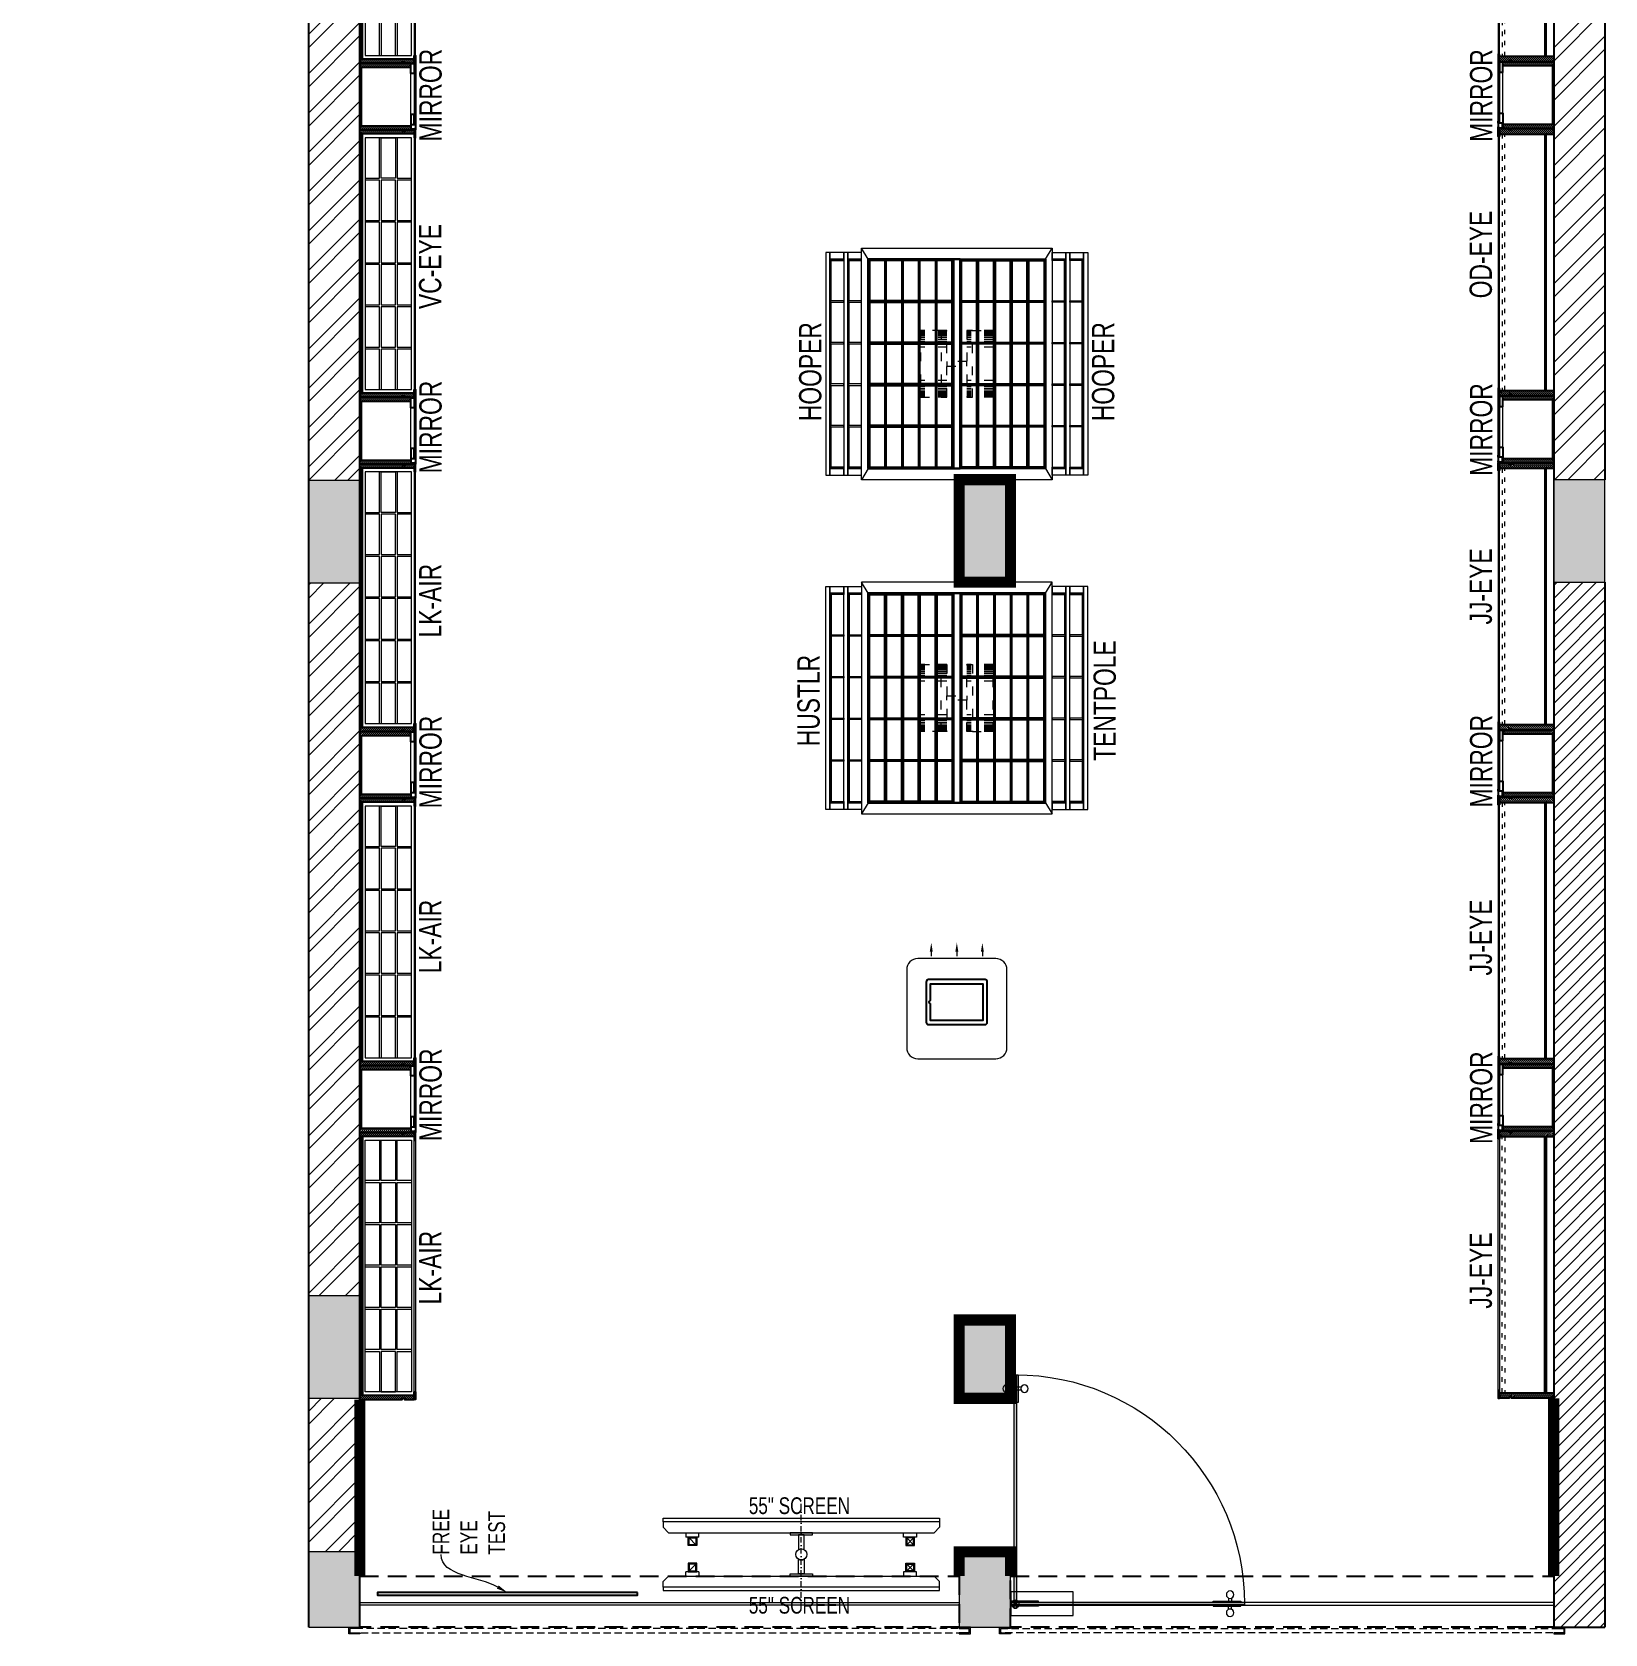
# Model space of a CAD drawing. Header units: feet. Extents: x 3247781 to 3254843, y -5730198 to -5713034.
# Drawn here: x 3247781 to 3254843, y -5730198 to -5723007 of the extents above; entities that cross this region are included whole.
import ezdxf
from ezdxf import colors
from ezdxf.entities.mleader import LeaderData, LeaderLine
from ezdxf.math import Vec2, Vec3

# ---------------------------------------------------------------- set-up
doc = ezdxf.new("R2010")
doc.units = ezdxf.units.FT
doc.header["$LTSCALE"] = 33
doc.header["$MEASUREMENT"] = 0
for name, pattern in [('ACAD_ISO03W100', [30, 12, -18]), ('DASHDOT2', [0.5, 0.25, -0.125, 0, -0.125]), ('HIDDEN', [9.525, 6.35, -3.175]), ('HIDDENX2', [0.75, 0.5, -0.25])]:
    doc.linetypes.add(name, pattern=pattern)
for name, color, linetype, lineweight in [('A-COL', 243, 'Continuous', 9), ('A-Glazing', 4, 'Continuous', 20), ('A-shutter', 8, 'Continuous', 18), ('column hatch', 5, 'Continuous', 0), ('Glazing', 141, 'Continuous', 15), ('LENS-DIM', 252, 'Continuous', 5), ('LENS-TEXT', 31, 'Continuous', 5), ('LENS_TEXT', 31, 'Continuous', 5), ('LK-EQPMT', 3, 'Continuous', 18), ('LK-FF&E FLOOR', 1, 'Continuous', 9), ('LK-FF&E WALL', 1, 'Continuous', 9), ('LK-IT', 3, 'Continuous', 18), ('LK-MIRROR', 133, 'Continuous', 13), ('LN-ELEVATION-1', 81, 'Continuous', 25), ('LN-ELEVATION-2', 103, 'Continuous', 20), ('LN-ELEVATION-3', 125, 'Continuous', 18), ('LN-ELEVATION-4', 145, 'Continuous', 13), ('LN-ELEVATION-5', 167, 'Continuous', 5), ('LN-HATCH', 251, 'Continuous', 0), ('PLANO-TXT', 252, 'Continuous', 5), ('rolling shutter', 1, 'Continuous', 5)]:
    doc.layers.add(name, color=color, linetype=linetype, lineweight=lineweight)
doc.layers.add('A-WALL', color=1, linetype='Continuous')
doc.layers.add('beam', color=5, linetype='Continuous')
doc.styles.add('LK TXT', font='GILC____.TTF', dxfattribs={"height": 100})
doc.styles.get("Standard").update_dxf_attribs({"font": 'GILC____.TTF'})
pattern_1 = [(45, (7858054.0837, 3504049.203), (-4.4901280605, 4.4901280605), [])]

# ---------------------------------------------------------------- blocks, each defined once
blk = doc.blocks.new('MIRROR')
at = {"layer": 'LN-HATCH', "ltscale": 0.5}
h = blk.add_hatch(dxfattribs=at)
h.set_pattern_fill('ANSI31', color=256, scale=2)
h.set_pattern_definition([(45, (4060433.7416, 1708720.787), (-4.4901280605, 4.4901280605), [])])
h.paths.add_polyline_path([(212.9, 101.3), (230.9, 101.3), (230.9, -127.7), (212.9, -127.7)])
h.paths.add_polyline_path([(230.9, 95.3), (494.9, 95.3), (494.9, 101.3), (230.9, 101.3)])
h.paths.add_polyline_path([(512.9, 101.3), (494.9, 101.3), (494.9, -127.7), (512.9, -127.7)])
at = {"layer": 'Defpoints'}
blk.add_lwpolyline([(512.9, 101.3), (212.9, 101.3), (212.9, -148.7), (512.9, -148.7)], close=True, dxfattribs=at)
at = {"layer": 'LN-ELEVATION-1'}
for points in [[(212.9, 101.3), (230.9, 101.3), (230.9, -127.7), (212.9, -127.7)], [(230.9, 95.3), (494.9, 95.3), (494.9, 101.3), (230.9, 101.3)], [(512.9, 101.3), (494.9, 101.3), (494.9, -127.7), (512.9, -127.7)], [(259.9, -141.7), (259.9, -127.7), (214.9, -127.7), (214.9, -148.7), (223.9, -148.7), (223.9, -147.2), (216.4, -147.2), (216.4, -141.7)], [(442.9, -141.7), (442.9, -127.7), (487.9, -127.7), (487.9, -148.7), (478.9, -148.7), (478.9, -147.2), (486.4, -147.2), (486.4, -141.7)], [(504.9, -148.7), (504.9, -147.2), (509.4, -147.2), (509.4, -129.2), (487.9, -129.2), (487.9, -127.7), (510.9, -127.7), (510.9, -148.7)]]:
    blk.add_lwpolyline(points, close=True, dxfattribs=at)
at = {"layer": 'LN-ELEVATION-2', "color": 4, "lineweight": 0}
blk.add_lwpolyline([(216.4, -141.7), (486.4, -141.7), (486.4, -147.2), (216.4, -147.2)], close=True, dxfattribs=at)
at = {"layer": 'LN-ELEVATION-2'}
blk.add_lwpolyline([(259.9, -141.7), (442.9, -141.7), (442.9, -127.7), (259.9, -127.7)], close=True, dxfattribs=at)
at = {"layer": 'LN-ELEVATION-4', "ltscale": 0.5}
blk.add_line((478.9, -148.7), (223.9, -148.7), dxfattribs=at)
blk = doc.blocks.new('JJ SH 1200')
at = {"layer": 'LN-HATCH', "ltscale": 0.5}
h = blk.add_hatch(dxfattribs=at)
h.set_pattern_fill('ANSI31', color=256, scale=2)
h.set_pattern_definition([(45, (4097187.331, 1708800.267), (-4.4901280605, 4.4901280605), [])])
h.paths.add_polyline_path([(792.1, 220), (792.1, 30), (786.1, 30), (786.1, 20), (792.1, 20), (792.1, -24), (767.1, -24), (767.1, 220)])
h.paths.add_polyline_path([(-382.9, 180), (767.1, 180), (767.1, 186), (-382.9, 186)])
h.paths.add_polyline_path([(757.1, -24), (757.1, -30), (792.1, -30), (792.1, -24)])
h.paths.add_polyline_path([(-407.9, 220), (-407.9, 30), (-401.9, 30), (-401.9, 20), (-407.9, 20), (-407.9, -24), (-382.9, -24), (-382.9, 220)])
h.paths.add_polyline_path([(-372.9, -24), (-372.9, -30), (-407.9, -30), (-407.9, -24)])
at = {"layer": 'LN-ELEVATION-1', "ltscale": 0.5}
for points in [[(-407.9, 220), (-407.9, 30), (-401.9, 30), (-401.9, 20), (-407.9, 20), (-407.9, -24), (-382.9, -24), (-382.9, 220)], [(792.1, 220), (792.1, 30), (786.1, 30), (786.1, 20), (792.1, 20), (792.1, -24), (767.1, -24), (767.1, 220)], [(-382.9, 180), (767.1, 180), (767.1, 186), (-382.9, 186)], [(-372.9, -24), (-372.9, -30), (-407.9, -30), (-407.9, -24)], [(757.1, -24), (757.1, -30), (792.1, -30), (792.1, -24)]]:
    blk.add_lwpolyline(points, close=True, dxfattribs=at)
at = {"layer": 'LN-ELEVATION-3', "ltscale": 0.5}
for p, q in [((767.1, 220), (-382.9, 220)), ((757.1, -24), (-372.9, -24)), ((-372.9, -30), (757.1, -30))]:
    blk.add_line(p, q, dxfattribs=at)
at = {"layer": 'LN-ELEVATION-4', "linetype": 'ACAD_ISO03W100', "ltscale": 0.05}
blk.add_lwpolyline([(767.1, 0), (-382.9, 0), (-382.9, -12), (767.1, -12)], close=True, dxfattribs=at)
blk = doc.blocks.new('*U47')
at = {"layer": 'A-shutter', "color": 5, "ltscale": 10}
for points in [[(41038450.5, -1561539.2), (41038450.5, -1561544.2), (41038405.5, -1561544.2), (41038405.5, -1561564.2), (41038450.5, -1561564.2), (41038450.5, -1561569.2), (41038400.5, -1561569.2), (41038400.5, -1561539.2)], [(41041141.5, -1561539.2), (41041141.5, -1561544.2), (41041186.5, -1561544.2), (41041186.5, -1561564.2), (41041141.5, -1561564.2), (41041141.5, -1561569.2), (41041191.5, -1561569.2), (41041191.5, -1561539.2)]]:
    blk.add_lwpolyline(points, close=True, dxfattribs=at)
at = {"layer": 'A-shutter', "color": 5, "linetype": 'HIDDENX2', "ltscale": 2}
blk.add_lwpolyline([(41038405.5, -1561544.2), (41038405.5, -1561564.2), (41041186.5, -1561564.2), (41041186.5, -1561544.2)], close=True, dxfattribs=at)
blk = doc.blocks.new('*U45')
at = {"layer": 'A-shutter', "color": 5, "ltscale": 10}
for points in [[(41038702.5, -1561539.2), (41038702.5, -1561544.2), (41038657.5, -1561544.2), (41038657.5, -1561564.2), (41038702.5, -1561564.2), (41038702.5, -1561569.2), (41038652.5, -1561569.2), (41038652.5, -1561539.2)], [(41041141.5, -1561539.2), (41041141.5, -1561544.2), (41041186.5, -1561544.2), (41041186.5, -1561564.2), (41041141.5, -1561564.2), (41041141.5, -1561569.2), (41041191.5, -1561569.2), (41041191.5, -1561539.2)]]:
    blk.add_lwpolyline(points, close=True, dxfattribs=at)
at = {"layer": 'A-shutter', "color": 5, "linetype": 'HIDDENX2', "ltscale": 2}
blk.add_lwpolyline([(41038657.5, -1561544.2), (41038657.5, -1561564.2), (41041186.5, -1561564.2), (41041186.5, -1561544.2)], close=True, dxfattribs=at)
blk = doc.blocks.new('A$Cc7330e11')
at = {"layer": 'column hatch'}
h = blk.add_hatch(color=8, dxfattribs=at)
h.dxf.hatch_style = 1
h.paths.add_polyline_path([(4393, -14042.9), (4163, -14042.9), (4163, -14381.6), (4393, -14381.6)])
h.paths.add_polyline_path([(1472, -14042.9), (1242, -14042.9), (1242, -14381.6), (1472, -14381.6)])
h.paths.add_polyline_path([(1472, -12893.6), (1242, -12893.6), (1242, -13353.6), (1472, -13353.6)])
h.paths.add_polyline_path([(4393, -13002.2), (4163, -13002.2), (4163, -13353.6), (4393, -13353.6)])
h.paths.add_polyline_path([(7062, -9229.6), (6832, -9229.6), (6832, -9689.6), (7062, -9689.6)])
h.paths.add_polyline_path([(4393, -9229.6), (4163, -9229.6), (4163, -9689.6), (4393, -9689.6)])
h.paths.add_polyline_path([(1472, -9233.1), (1242, -9233.1), (1242, -9693.1), (1472, -9693.1)])
h.paths.add_polyline_path([(1472, -4659.6), (1242, -4659.6), (1242, -4998.3), (1472, -4998.3)])
h.paths.add_polyline_path([(5534, -4191.6), (5304, -4191.6), (5304, -4526.6), (5534, -4526.6)])
h.paths.add_polyline_path([(5534, -1224.6), (5304, -1224.6), (5304, -1774.6), (5534, -1774.6)])
h.paths.add_polyline_path([(1472, -1224.6), (1242, -1224.6), (1242, -1771.6), (1472, -1771.6)])
h.paths.add_polyline_path([(1472, 2750.4), (1242, 2750.4), (1242, 2295.4), (1472, 2295.4)])
h.paths.add_polyline_path([(5534, 2525.4), (5304, 2525.4), (5304, 2070.4), (5534, 2070.4)])
at = {"layer": 'LN-HATCH'}
h = blk.add_hatch(dxfattribs=at)
h.set_pattern_fill('ANSI32', color=256, scale=333, angle=180)
h.set_pattern_definition([(225, (-8172983.4, 5276750), (88.2999593, -88.2999593), []), (225, (-8173042.26, 5276750), (88.2999593, -88.2999593), [])])
h.paths.add_polyline_path([(7062, 1408.5), (6832, 1408.5), (6832, -9229.6), (7062, -9229.6)])
h.paths.add_polyline_path([(230, 1408.5), (0, 1408.5), (0, -5004.6), (1242, -5004.6), (1242, -4998.3), (1242, -4774.6), (230, -4774.6)])
h.paths.add_polyline_path([(1472, -4998.3), (1242, -4998.3), (1242, -5004.6), (1242, -8214.1), (1242, -9233.1), (1472, -9233.1)])
h.paths.add_polyline_path([(1472, -9693.1), (1242, -9693.1), (1242, -11158.2), (1472, -11158.2)])
h.paths.add_polyline_path([(1472, -13353.6), (1242, -13353.6), (1242, -14042.9), (1472, -14042.9)])
h.paths.add_polyline_path([(1472, -11158.2), (1242, -11158.2), (1242, -12893.6), (1472, -12893.6)])
h.paths.add_polyline_path([(230, 2750.4), (0, 2750.4), (0, 1408.5), (230, 1408.5)])
h.paths.add_polyline_path([(7062, 2750.4), (6832, 2750.4), (6832, 1408.5), (7062, 1408.5)])
h = blk.add_hatch(dxfattribs=at)
h.set_pattern_fill('ANSI31', color=256, scale=333, angle=180)
h.set_pattern_definition([(225, (-8172983.395, 5276750), (29.43331977, -29.43331977), [])])
h.paths.add_polyline_path([(7062, -9689.6), (6832, -9689.6), (6832, -14381.6), (7062, -14381.6)])
at = {"layer": 'A-COL'}
for points in [[(1242, -9693.1), (1472, -9693.1), (1472, -9233.1), (1242, -9233.1)], [(4163, -9689.6), (4393, -9689.6), (4393, -9229.6), (4163, -9229.6)], [(6832, -9689.6), (7062, -9689.6), (7062, -9229.6), (6832, -9229.6)], [(1242, -13353.6), (1472, -13353.6), (1472, -12893.6), (1242, -12893.6)], [(4163, -13353.6), (4393, -13353.6), (4393, -13002.2), (4163, -13002.2)], [(1242, -14381.6), (1472, -14381.6), (1472, -14042.9), (1242, -14042.9)], [(4163, -14381.6), (4393, -14381.6), (4393, -14042.9), (4163, -14042.9)]]:
    blk.add_lwpolyline(points, close=True, dxfattribs=at)
at = {"layer": 'A-Glazing'}
for points in [[(1472, -14269.7), (4163, -14269.7), (4163, -14281.7), (1472, -14281.7)], [(6832, -14269.7), (4393, -14269.7), (4393, -14281.7), (6832, -14281.7)]]:
    blk.add_lwpolyline(points, close=True, dxfattribs=at)
at = {"layer": 'A-WALL'}
for p, q in [((6832, 2750.4), (6832, -9229.6)), ((7062, 2750.4), (7062, -9229.6)), ((1472, -14381.6), (1472, -4659.6)), ((1242, -14381.6), (1242, -5004.6)), ((6832, -9689.6), (6832, -14381.6)), ((7062, -9689.6), (7062, -14381.6)), ((6832, -14381.6), (7062, -14381.6))]:
    blk.add_line(p, q, dxfattribs=at)
at = {"layer": 'beam', "linetype": 'HIDDEN', "ltscale": 0.4}
for points in [[(1472, -14151.6), (4163, -14151.6), (4163, -14381.6), (1472, -14381.6)], [(4393, -14151.6), (6832, -14151.6), (6832, -14381.6), (4393, -14381.6)]]:
    blk.add_lwpolyline(points, close=True, dxfattribs=at)
at = {"layer": 'rolling shutter'}
blk.add_blockref('*U47', (-41036978.5, 1547157.6), dxfattribs=at)
at = {"layer": 'rolling shutter', "xscale": -1}
blk.add_blockref('*U45', (41045534.5, 1547157.6), dxfattribs=at)
blk = doc.blocks.new('VC HD 1200')
at = {"layer": 'LN-HATCH', "ltscale": 0.5}
h = blk.add_hatch(dxfattribs=at)
h.set_pattern_fill('ANSI31', color=256, scale=2)
h.set_pattern_definition([(45, (3760859.753, 1795248.936), (-4.490128061, 4.490128061), [])])
h.paths.add_polyline_path([(-1200, 250), (-1200, 60), (-1194, 60), (-1194, 50), (-1200, 50), (-1200, 6), (-1182, 6), (-1182, 250)])
h = blk.add_hatch(dxfattribs=at)
h.set_pattern_fill('ANSI31', color=256, scale=2)
h.set_pattern_definition(pattern_1)
h.paths.add_polyline_path([(0, 250), (0, 60), (-6, 60), (-6, 50), (0, 50), (0, 6), (-18, 6), (-18, 250)])
h = blk.add_hatch(dxfattribs=at)
h.set_pattern_fill('ANSI31', color=256, scale=2)
h.set_pattern_definition([(45, (7858047.0837, 3504049.203), (-4.4901280605, 4.4901280605), [])])
h.paths.add_polyline_path([(-1165, 6), (-1165, 0), (-1200, 0), (-1200, 6)])
h = blk.add_hatch(dxfattribs=at)
h.set_pattern_fill('ANSI31', color=256, scale=2)
h.set_pattern_definition(pattern_1)
h.paths.add_polyline_path([(-28, 6), (-28, 0), (0, 0), (0, 6)])
at = {"layer": 'LN-ELEVATION-1', "ltscale": 0.5}
for points in [[(-1200, 250), (-1200, 60), (-1194, 60), (-1194, 50), (-1200, 50), (-1200, 6), (-1182, 6), (-1182, 250)], [(-18, 238), (-1182, 238), (-1182, 244), (-18, 244)], [(0, 250), (0, 60), (-6, 60), (-6, 50), (0, 50), (0, 6), (-18, 6), (-18, 250)], [(-1165, 6), (-1165, 0), (-1200, 0), (-1200, 6)], [(-35, 6), (-35, 0), (0, 0), (0, 6)]]:
    blk.add_lwpolyline(points, close=True, dxfattribs=at)
at = {"layer": 'LN-ELEVATION-3', "ltscale": 0.5}
for p, q in [((-1182, 250), (-18, 250)), ((-1165, 6), (-35, 6)), ((-35, 0), (-1165, 0))]:
    blk.add_line(p, q, dxfattribs=at)
for points in [[(-1165, 226), (-35, 226), (-35, 18), (-1165, 18)], [(-1165, 226), (-983.3, 226), (-983.3, 162), (-1165, 162)], [(-975.3, 226), (-793.7, 226), (-793.7, 162), (-975.3, 162)], [(-785.7, 226), (-604, 226), (-604, 162), (-785.7, 162)], [(-596, 226), (-414.3, 226), (-414.3, 162), (-596, 162)], [(-406.3, 226), (-224.7, 226), (-224.7, 162), (-406.3, 162)], [(-216.7, 226), (-35, 226), (-35, 162), (-216.7, 162)], [(-1165, 90), (-983.3, 90), (-983.3, 154), (-1165, 154)], [(-975.3, 154), (-793.7, 154), (-793.7, 90), (-975.3, 90)], [(-785.7, 154), (-604, 154), (-604, 90), (-785.7, 90)], [(-596, 154), (-414.3, 154), (-414.3, 90), (-596, 90)], [(-406.3, 154), (-224.7, 154), (-224.7, 90), (-406.3, 90)], [(-216.7, 154), (-35, 154), (-35, 90), (-216.7, 90)], [(-1165, 82), (-983.3, 82), (-983.3, 18), (-1165, 18)], [(-975.3, 82), (-793.7, 82), (-793.7, 18), (-975.3, 18)], [(-785.7, 82), (-604, 82), (-604, 18), (-785.7, 18)], [(-596, 82), (-414.3, 82), (-414.3, 18), (-596, 18)], [(-406.3, 82), (-224.7, 82), (-224.7, 18), (-406.3, 18)], [(-216.7, 82), (-35, 82), (-35, 18), (-216.7, 18)]]:
    blk.add_lwpolyline(points, close=True, dxfattribs=at)
blk = doc.blocks.new('Entrance Door')
at = {"layer": 'Glazing', "ltscale": 111}
blk.add_hatch(color=256, dxfattribs=at).paths.add_polyline_path([(18, -34.8), (18, -1235), (30, -1235), (30, -34.8)])
at = {"layer": 'Glazing'}
for p, q in [((30, -54.2), (18, -66.2)), ((1117.8, -31.3), (1117.8, -54.3)), ((1117.8, -89.2), (1117.8, -66.3)), ((1132.8, -31.3), (1132.8, -54.3)), ((1132.8, -89.2), (1132.8, -66.3))]:
    blk.add_line(p, q, dxfattribs=at)
at = {"layer": 'Glazing', "ltscale": 44}
for p, q in [((-4.9, -1156.3), (18, -1156.3)), ((-4.9, -1171.3), (18, -1171.3)), ((52.9, -1156.3), (30, -1156.3)), ((52.9, -1171.3), (30, -1171.3))]:
    blk.add_line(p, q, dxfattribs=at)
at = {"layer": 'Glazing'}
for points in [[(320, -120.5), (0, -120.5), (0, 0), (320, 0)], [(0, -54.2), (142.5, -54.2), (142.5, -46.8), (0, -46.8)], [(0, -66.2), (142.5, -66.2), (142.5, -73.7), (0, -73.7)], [(1180.8, -54.3), (1038.3, -54.3), (1038.3, -46.8), (1180.8, -46.8)], [(1180.8, -66.3), (1038.3, -66.3), (1038.3, -73.8), (1180.8, -73.8)]]:
    blk.add_lwpolyline(points, close=True, dxfattribs=at)
at = {"layer": 'Glazing', "ltscale": 222}
blk.add_lwpolyline([(-1.5, -66.2), (1198.8, -66.2), (1198.8, -54.2), (-1.5, -54.2)], close=True, dxfattribs=at)
at = {"layer": 'Glazing', "ltscale": 111}
blk.add_lwpolyline([(18, -34.8), (18, -1235), (30, -1235), (30, -34.8)], close=True, dxfattribs=at)
at = {"layer": 'Glazing', "ltscale": 44}
for points in [[(18, -1092.5), (18, -1235), (10.5, -1235), (10.5, -1092.5)], [(30, -1092.5), (30, -1235), (37.5, -1235), (37.5, -1092.5)]]:
    blk.add_lwpolyline(points, close=True, dxfattribs=at)
at = {"layer": 'Glazing'}
for centre, radius in [((1125.3, -13.9), 19), ((24, -58.7), 19.8), ((1125.3, -106.6), 19)]:
    blk.add_circle(centre, radius, dxfattribs=at)
at = {"layer": 'Glazing', "ltscale": 44}
for centre in [(-22.4, -1163.8), (70.4, -1163.8)]:
    blk.add_circle(centre, 19, dxfattribs=at)
at = {"layer": 'Glazing', "ltscale": 222}
blk.add_arc((24, -60.2), 1174.8, 270, 359.99955, dxfattribs=at)
blk = doc.blocks.new('ffgd')
at = {"layer": 'LN-ELEVATION-4', "linetype": 'ACAD_ISO03W100', "ltscale": 0.1}
blk.add_lwpolyline([(0, 47.3), (0, -41.5), (-20, -41.5), (-20, 47.3)], close=True, dxfattribs=at)
at = {"layer": 'LN-ELEVATION-5', "linetype": 'ACAD_ISO03W100', "ltscale": 0.1}
for p, q in [((-159.9, 165.7), (-159.9, 47.3)), ((-159.7, 165.7), (-159.7, 47.3)), ((-159.4, 165.7), (-159.4, 47.3)), ((-159, 165.7), (-159, 47.3)), ((-158.5, 165.7), (-158.5, 47.3)), ((-157.9, 165.7), (-157.9, 47.3)), ((-157.1, 165.7), (-157.1, 47.3)), ((-156.1, 165.7), (-156.1, 47.3)), ((-154.1, 165.7), (-154.1, 47.3)), ((-151.1, 165.7), (-151.1, 47.3)), ((-146.1, 165.7), (-146.1, 47.3)), ((-141.1, 165.7), (-141.1, 47.3)), ((-135.1, 165.7), (-135.1, 47.3)), ((-128.1, 165.7), (-128.1, 47.3)), ((-120.1, 165.7), (-120.1, 47.3)), ((-111.1, 165.7), (-111.1, 47.3)), ((-102.1, 165.7), (-102.1, 47.3)), ((-85, 165.7), (-85, 47.3)), ((65, 165.7), (65, 47.3)), ((82.1, 165.7), (82.1, 47.3)), ((91.1, 165.7), (91.1, 47.3)), ((100.1, 165.7), (100.1, 47.3)), ((108.1, 165.7), (108.1, 47.3)), ((115.1, 165.7), (115.1, 47.3)), ((121.1, 165.7), (121.1, 47.3)), ((126.1, 165.7), (126.1, 47.3)), ((131.1, 165.7), (131.1, 47.3)), ((134.1, 165.7), (134.1, 47.3)), ((136.1, 165.7), (136.1, 47.3)), ((137.1, 165.7), (137.1, 47.3)), ((137.9, 165.7), (137.9, 47.3)), ((138.5, 165.7), (138.5, 47.3)), ((139, 165.7), (139, 47.3)), ((139.4, 165.7), (139.4, 47.3)), ((139.7, 165.7), (139.7, 47.3)), ((139.9, 165.7), (139.9, 47.3)), ((-159.9, -41.5), (-159.9, -159.9)), ((-159.7, -41.5), (-159.7, -159.9)), ((-159.4, -41.5), (-159.4, -159.9)), ((-159, -41.5), (-159, -159.9)), ((-158.5, -41.5), (-158.5, -159.9)), ((-157.9, -41.5), (-157.9, -159.9)), ((-157.1, -41.5), (-157.1, -159.9)), ((-156.1, -41.5), (-156.1, -159.9)), ((-154.1, -41.5), (-154.1, -159.9)), ((-151.1, -41.5), (-151.1, -159.9)), ((-146.1, -41.5), (-146.1, -159.9)), ((-141.1, -41.5), (-141.1, -159.9)), ((-135.1, -41.5), (-135.1, -159.9)), ((-128.1, -41.5), (-128.1, -159.9)), ((-120.1, -41.5), (-120.1, -159.9)), ((-111.1, -41.5), (-111.1, -159.9)), ((-102.1, -41.5), (-102.1, -159.9)), ((-85, -41.5), (-85, -159.9)), ((65, -41.5), (65, -159.9)), ((82.1, -41.5), (82.1, -159.9)), ((91.1, -41.5), (91.1, -159.9)), ((100.1, -41.5), (100.1, -159.9)), ((108.1, -41.5), (108.1, -159.9)), ((115.1, -41.5), (115.1, -159.9)), ((121.1, -41.5), (121.1, -159.9)), ((126.1, -41.5), (126.1, -159.9)), ((131.1, -41.5), (131.1, -159.9)), ((134.1, -41.5), (134.1, -159.9)), ((136.1, -41.5), (136.1, -159.9)), ((137.1, -41.5), (137.1, -159.9)), ((137.9, -41.5), (137.9, -159.9)), ((138.5, -41.5), (138.5, -159.9)), ((139, -41.5), (139, -159.9)), ((139.4, -41.5), (139.4, -159.9)), ((139.7, -41.5), (139.7, -159.9)), ((139.9, -41.5), (139.9, -159.9))]:
    blk.add_line(p, q, dxfattribs=at)
for points in [[(140, 73), (140, 165.7), (-160, 165.7), (-160, 73)], [(140, -67.1), (140, -159.9), (-160, -159.9), (-160, -67.1)]]:
    blk.add_lwpolyline(points, dxfattribs=at)
for points in [[(140, 73), (140, 47.3), (-160, 47.3), (-160, 73)], [(140, -41.5), (140, -67.1), (-160, -67.1), (-160, -41.5)]]:
    blk.add_lwpolyline(points, close=True, dxfattribs=at)
blk = doc.blocks.new('EURO 1040 x 1175')
at = {"layer": 'LN-ELEVATION-1'}
for points in [[(-470, -327.4), (470, -327.4), (470, 467.6), (-470, 467.6)], [(-470, 85.1), (470, 85.1), (470, 467.6), (-470, 467.6)], [(-283.2, 85.1), (-277.2, 85.1), (-277.2, 467.6), (-283.2, 467.6)], [(-96.4, 85.1), (-90.4, 85.1), (-90.4, 467.6), (-96.4, 467.6)], [(90.4, 85.1), (96.4, 85.1), (96.4, 467.6), (90.4, 467.6)], [(277.2, 85.1), (283.2, 85.1), (283.2, 467.6), (277.2, 467.6)], [(-470, 386.6), (-283.2, 386.6), (-283.2, 392.6), (-470, 392.6)], [(-277.2, 386.6), (-96.4, 386.6), (-96.4, 392.6), (-277.2, 392.6)], [(-90.4, 386.6), (90.4, 386.6), (90.4, 392.6), (-90.4, 392.6)], [(96.4, 386.6), (277.2, 386.6), (277.2, 392.6), (96.4, 392.6)], [(283.2, 386.6), (470, 386.6), (470, 392.6), (283.2, 392.6)], [(-470, 311.2), (-283.2, 311.2), (-283.2, 317.2), (-470, 317.2)], [(-277.2, 311.2), (-96.4, 311.2), (-96.4, 317.2), (-277.2, 317.2)], [(-90.4, 311.2), (90.4, 311.2), (90.4, 317.2), (-90.4, 317.2)], [(96.4, 311.2), (277.2, 311.2), (277.2, 317.2), (96.4, 317.2)], [(283.2, 311.2), (470, 311.2), (470, 317.2), (283.2, 317.2)], [(-470, 235.8), (-283.2, 235.8), (-283.2, 241.8), (-470, 241.8)], [(-277.2, 235.8), (-96.4, 235.8), (-96.4, 241.8), (-277.2, 241.8)], [(-90.4, 235.8), (90.4, 235.8), (90.4, 241.8), (-90.4, 241.8)], [(96.4, 235.8), (277.2, 235.8), (277.2, 241.8), (96.4, 241.8)], [(283.2, 235.8), (470, 235.8), (470, 241.8), (283.2, 241.8)], [(-470, 160.4), (-283.2, 160.4), (-283.2, 166.4), (-470, 166.4)], [(-277.2, 160.4), (-96.4, 160.4), (-96.4, 166.4), (-277.2, 166.4)], [(-90.4, 160.4), (90.4, 160.4), (90.4, 166.4), (-90.4, 166.4)], [(96.4, 160.4), (277.2, 160.4), (277.2, 166.4), (96.4, 166.4)], [(283.2, 160.4), (470, 160.4), (470, 166.4), (283.2, 166.4)], [(-470, 85.1), (470, 85.1), (470, 55.1), (-470, 55.1)], [(-470, 55.1), (470, 55.1), (470, -327.4), (-470, -327.4)], [(-283.2, 55.1), (-277.2, 55.1), (-277.2, -327.4), (-283.2, -327.4)], [(-96.4, 55.1), (-90.4, 55.1), (-90.4, -327.4), (-96.4, -327.4)], [(90.4, 55.1), (96.4, 55.1), (96.4, -327.4), (90.4, -327.4)], [(277.2, 55.1), (283.2, 55.1), (283.2, -327.4), (277.2, -327.4)], [(-470, -20.3), (-283.2, -20.3), (-283.2, -26.3), (-470, -26.3)], [(-277.2, -20.3), (-96.4, -20.3), (-96.4, -26.3), (-277.2, -26.3)], [(-90.4, -20.3), (90.4, -20.3), (90.4, -26.3), (-90.4, -26.3)], [(96.4, -20.3), (277.2, -20.3), (277.2, -26.3), (96.4, -26.3)], [(283.2, -20.3), (470, -20.3), (470, -26.3), (283.2, -26.3)], [(-470, -95.7), (-283.2, -95.7), (-283.2, -101.7), (-470, -101.7)], [(-277.2, -95.7), (-96.4, -95.7), (-96.4, -101.7), (-277.2, -101.7)], [(-90.4, -95.7), (90.4, -95.7), (90.4, -101.7), (-90.4, -101.7)], [(96.4, -95.7), (277.2, -95.7), (277.2, -101.7), (96.4, -101.7)], [(283.2, -95.7), (470, -95.7), (470, -101.7), (283.2, -101.7)], [(-470, -171.1), (-283.2, -171.1), (-283.2, -177.1), (-470, -177.1)], [(-277.2, -171.1), (-96.4, -171.1), (-96.4, -177.1), (-277.2, -177.1)], [(-90.4, -171.1), (90.4, -171.1), (90.4, -177.1), (-90.4, -177.1)], [(96.4, -171.1), (277.2, -171.1), (277.2, -177.1), (96.4, -177.1)], [(283.2, -171.1), (470, -171.1), (470, -177.1), (283.2, -177.1)], [(-470, -246.4), (-283.2, -246.4), (-283.2, -252.4), (-470, -252.4)], [(-277.2, -246.4), (-96.4, -246.4), (-96.4, -252.4), (-277.2, -252.4)], [(-90.4, -246.4), (90.4, -246.4), (90.4, -252.4), (-90.4, -252.4)], [(96.4, -246.4), (277.2, -246.4), (277.2, -252.4), (96.4, -252.4)], [(283.2, -246.4), (470, -246.4), (470, -252.4), (283.2, -252.4)]]:
    blk.add_lwpolyline(points, close=True, dxfattribs=at)
for points in [[(-283.2, 461.6), (-464, 461.6), (-464, 317.2)], [(-96.4, 461.6), (-277.2, 461.6)], [(90.4, 461.6), (-90.4, 461.6)], [(277.2, 461.6), (96.4, 461.6)], [(464, 317.2), (464, 461.6), (283.2, 461.6)], [(-464, 311.2), (-464, 241.8)], [(464, 241.8), (464, 311.2)], [(-464, 235.8), (-464, 166.4)], [(464, 166.4), (464, 235.8)], [(-464, 160.4), (-464, 91.1), (-283.2, 91.1)], [(283.2, 91.1), (464, 91.1), (464, 160.4)], [(-277.2, 91.1), (-96.4, 91.1)], [(-90.4, 91.1), (90.4, 91.1)], [(96.4, 91.1), (277.2, 91.1)], [(-464, -20.3), (-464, 49.1), (-283.2, 49.1)], [(-277.2, 49.1), (-96.4, 49.1)], [(-90.4, 49.1), (90.4, 49.1)], [(96.4, 49.1), (277.2, 49.1)], [(283.2, 49.1), (464, 49.1), (464, -20.3)], [(-464, -95.7), (-464, -26.3)], [(464, -26.3), (464, -95.7)], [(-464, -171.1), (-464, -101.7)], [(464, -101.7), (464, -171.1)], [(-283.2, -321.4), (-464, -321.4), (-464, -177.1)], [(464, -177.1), (464, -321.4), (283.2, -321.4)], [(-96.4, -321.4), (-277.2, -321.4)], [(90.4, -321.4), (-90.4, -321.4)], [(277.2, -321.4), (96.4, -321.4)]]:
    blk.add_lwpolyline(points, dxfattribs=at)
at = {"layer": 'LN-ELEVATION-2'}
blk.add_lwpolyline([(-520, -357.4), (520, -357.4), (520, 497.6), (-520, 497.6)], close=True, dxfattribs=at)
for points in [[(-470, 467.6), (-520, 497.6)], [(470, 467.6), (520, 497.6)], [(-470, -327.4), (-520, -357.4)], [(470, -327.4), (520, -357.4)]]:
    blk.add_lwpolyline(points, dxfattribs=at)
at = {"layer": 'LN-ELEVATION-3'}
for points in [[(-500, 559.6), (500, 559.6), (500, 577.6), (-500, 577.6)], [(-500, 497.6), (-470, 497.6), (-470, 559.6), (-500, 559.6)], [(470, 497.6), (500, 497.6), (500, 559.6), (470, 559.6)], [(-500, -357.4), (-470, -357.4), (-470, -419.4), (-500, -419.4)], [(470, -357.4), (500, -357.4), (500, -419.4), (470, -419.4)], [(-500, -419.4), (500, -419.4), (500, -437.4), (-500, -437.4)]]:
    blk.add_lwpolyline(points, close=True, dxfattribs=at)
at = {"layer": 'LN-ELEVATION-4'}
for points in [[(-500, 639.6), (500, 639.6), (500, 657.6), (-500, 657.6)], [(-500, 577.6), (-470, 577.6), (-470, 639.6), (-500, 639.6)], [(470, 577.6), (500, 577.6), (500, 639.6), (470, 639.6)], [(-470, 497.6), (-464, 497.6), (-464, 559.6), (-470, 559.6)], [(-464, 553.6), (-283.2, 553.6), (-283.2, 559.6), (-464, 559.6)], [(-283.2, 497.6), (-277.2, 497.6), (-277.2, 559.6), (-283.2, 559.6)], [(-277.2, 553.6), (-96.4, 553.6), (-96.4, 559.6), (-277.2, 559.6)], [(-96.4, 497.6), (-90.4, 497.6), (-90.4, 559.6), (-96.4, 559.6)], [(-90.4, 553.6), (90.4, 553.6), (90.4, 559.6), (-90.4, 559.6)], [(90.4, 497.6), (96.4, 497.6), (96.4, 559.6), (90.4, 559.6)], [(96.4, 553.6), (277.2, 553.6), (277.2, 559.6), (96.4, 559.6)], [(277.2, 497.6), (283.2, 497.6), (283.2, 559.6), (277.2, 559.6)], [(283.2, 553.6), (464, 553.6), (464, 559.6), (283.2, 559.6)], [(464, 497.6), (470, 497.6), (470, 559.6), (464, 559.6)], [(-470, -357.4), (-464, -357.4), (-464, -419.4), (-470, -419.4)], [(-283.2, -357.4), (-277.2, -357.4), (-277.2, -419.4), (-283.2, -419.4)], [(-96.4, -357.4), (-90.4, -357.4), (-90.4, -419.4), (-96.4, -419.4)], [(90.4, -357.4), (96.4, -357.4), (96.4, -419.4), (90.4, -419.4)], [(277.2, -357.4), (283.2, -357.4), (283.2, -419.4), (277.2, -419.4)], [(464, -357.4), (470, -357.4), (470, -419.4), (464, -419.4)], [(-464, -413.4), (-283.2, -413.4), (-283.2, -419.4), (-464, -419.4)], [(-277.2, -413.4), (-96.4, -413.4), (-96.4, -419.4), (-277.2, -419.4)], [(-90.4, -413.4), (90.4, -413.4), (90.4, -419.4), (-90.4, -419.4)], [(96.4, -413.4), (277.2, -413.4), (277.2, -419.4), (96.4, -419.4)], [(283.2, -413.4), (464, -413.4), (464, -419.4), (283.2, -419.4)], [(-500, -437.4), (-470, -437.4), (-470, -499.4), (-500, -499.4)], [(-500, -499.4), (500, -499.4), (500, -517.4), (-500, -517.4)], [(470, -437.4), (500, -437.4), (500, -499.4), (470, -499.4)]]:
    blk.add_lwpolyline(points, close=True, dxfattribs=at)
at = {"layer": 'LN-ELEVATION-5'}
for points in [[(-470, 577.6), (-464, 577.6), (-464, 639.6), (-470, 639.6)], [(-464, 633.6), (-283.2, 633.6), (-283.2, 639.6), (-464, 639.6)], [(-283.2, 577.6), (-277.2, 577.6), (-277.2, 639.6), (-283.2, 639.6)], [(-277.2, 633.6), (-96.4, 633.6), (-96.4, 639.6), (-277.2, 639.6)], [(-96.4, 577.6), (-90.4, 577.6), (-90.4, 639.6), (-96.4, 639.6)], [(-90.4, 633.6), (90.4, 633.6), (90.4, 639.6), (-90.4, 639.6)], [(90.4, 577.6), (96.4, 577.6), (96.4, 639.6), (90.4, 639.6)], [(96.4, 633.6), (277.2, 633.6), (277.2, 639.6), (96.4, 639.6)], [(277.2, 577.6), (283.2, 577.6), (283.2, 639.6), (277.2, 639.6)], [(283.2, 633.6), (464, 633.6), (464, 639.6), (283.2, 639.6)], [(464, 577.6), (470, 577.6), (470, 639.6), (464, 639.6)], [(-470, -437.4), (-464, -437.4), (-464, -499.4), (-470, -499.4)], [(-464, -493.4), (-283.2, -493.4), (-283.2, -499.4), (-464, -499.4)], [(-283.2, -437.4), (-277.2, -437.4), (-277.2, -499.4), (-283.2, -499.4)], [(-277.2, -493.4), (-96.4, -493.4), (-96.4, -499.4), (-277.2, -499.4)], [(-96.4, -437.4), (-90.4, -437.4), (-90.4, -499.4), (-96.4, -499.4)], [(-90.4, -493.4), (90.4, -493.4), (90.4, -499.4), (-90.4, -499.4)], [(90.4, -437.4), (96.4, -437.4), (96.4, -499.4), (90.4, -499.4)], [(96.4, -493.4), (277.2, -493.4), (277.2, -499.4), (96.4, -499.4)], [(277.2, -437.4), (283.2, -437.4), (283.2, -499.4), (277.2, -499.4)], [(283.2, -493.4), (464, -493.4), (464, -499.4), (283.2, -499.4)], [(464, -437.4), (470, -437.4), (470, -499.4), (464, -499.4)]]:
    blk.add_lwpolyline(points, close=True, dxfattribs=at)
at = {"layer": 'LENS-DIM'}
blk.add_blockref('ffgd', (10, 67.1), dxfattribs=at)
blk = doc.blocks.new('GREETR 450x450')
at = {"layer": 'LN-ELEVATION-1', "linetype": 'ByBlock', "lineweight": -2}
for p, q in [((481.3, 339.7), (461, 339.7)), ((481.3, 225), (461, 225)), ((481.3, 110.3), (461, 110.3))]:
    blk.add_line(p, q, dxfattribs=at)
at = {"layer": 'LN-ELEVATION-1'}
for points in [[(355.5, 98.3), (355.5, 352.3, 0.414214), (345.5, 362.3), (163.5, 362.3, 0.414214), (153.5, 352.3), (153.5, 98.3, 0.414214), (163.5, 88.3), (345.5, 88.3, 0.414214)], [(264, 342.8), (336.5, 342.8), (336.5, 107.8), (172.5, 107.8), (172.5, 342.8), (245, 342.8, 0.327538), (246.9, 344.2, -0.733799), (262.1, 344.2, 0.327538)]]:
    blk.add_lwpolyline(points, format="xyb", close=True, dxfattribs=at)
at = {"layer": 'LN-ELEVATION-1', "linetype": 'ByBlock', "lineweight": -2}
for points in [[(481.3, 346.4), (481.3, 333.1), (521.3, 339.7)], [(481.3, 231.7), (481.3, 218.3), (521.3, 225)], [(481.3, 116.9), (481.3, 103.6), (521.3, 110.3)]]:
    blk.add_solid(points, dxfattribs=at)
at = {"layer": 'LN-ELEVATION-2'}
blk.add_lwpolyline([(50, 0), (400, 0, 0.414214), (450, 50), (450, 400, 0.414214), (400, 450), (50, 450, 0.414214), (0, 400), (0, 50, 0.414214)], format="xyb", close=True, dxfattribs=at)
blk = doc.blocks.new('55INCH')
at = {"layer": 'LK-EQPMT', "ltscale": 12}
for p, q in [((2111558.8, 1135690.5), (2111583.2, 1135690.5)), ((2111583.2, 1135690.5), (2111607.7, 1135666)), ((2111607.7, 1134473.9), (2111607.7, 1135666)), ((2111607.7, 1135587.9), (2111627.2, 1135587.9)), ((2111627.2, 1135587.9), (2111627.2, 1135529.3)), ((2111627.2, 1135529.3), (2111607.7, 1135529.3)), ((2111627.2, 1134610.6), (2111607.7, 1134610.6)), ((2111627.2, 1134610.6), (2111627.2, 1134552)), ((2111607.7, 1134552), (2111627.2, 1134552)), ((2111558.8, 1134449.5), (2111583.2, 1134449.5)), ((2111583.2, 1134449.5), (2111607.7, 1134473.9))]:
    blk.add_line(p, q, dxfattribs=at)
at = {"layer": 'LK-EQPMT'}
for p, q in [((2111661.6, 1135543.3), (2111631, 1135573.9)), ((2111661.6, 1135573.9), (2111631, 1135543.3)), ((2111661.6, 1134597.1), (2111631, 1134566.5))]:
    blk.add_line(p, q, dxfattribs=at)
at = {"layer": 'LK-EQPMT', "ltscale": 12}
blk.add_lwpolyline([(2111542.6, 1135690.5), (2111558.8, 1135690.5), (2111558.8, 1134449.5), (2111542.6, 1134449.5)], close=True, dxfattribs=at)
at = {"layer": 'LK-EQPMT'}
for points in [[(2111627.2, 1135577.7), (2111627.2, 1135539.5), (2111665.4, 1135539.5), (2111665.4, 1135577.7)], [(2111631, 1135573.9), (2111631, 1135543.3), (2111661.6, 1135543.3), (2111661.6, 1135573.9)], [(2111627.2, 1134562.7), (2111627.2, 1134600.9), (2111665.4, 1134600.9), (2111665.4, 1134562.7)], [(2111631, 1134566.5), (2111631, 1134597.1), (2111661.6, 1134597.1), (2111661.6, 1134566.5)]]:
    blk.add_lwpolyline(points, close=True, dxfattribs=at)

msp = doc.modelspace()

# ---------------------------------------------------------------- linework, layer by layer
msp.add_lwpolyline([(3250499.5, -5730012.5), (3249331.5, -5730012.5), (3249331.5, -5730024.5), (3250499.5, -5730024.5)], close=True)
at = {"layer": 'LK-IT', "color": 1, "linetype": 'DASHDOT2', "ltscale": 3}
msp.add_line((3251235, -5730085.7), (3251235, -5729596.7), dxfattribs=at)
at = {"layer": 'LK-IT'}
for points in [[(3251285, -5729743.8), (3251185, -5729743.8), (3251185, -5729753.8), (3251285, -5729753.8)], [(3251285, -5729938.6), (3251185, -5729938.6), (3251185, -5729928.6), (3251285, -5729928.6)]]:
    msp.add_lwpolyline(points, close=True, dxfattribs=at)
for points in [[(3251247.5, -5729819.6), (3251247.5, -5729753.8), (3251222.5, -5729753.8), (3251222.5, -5729819.6, -0.267949), (3251247.5, -5729819.6, 1)], [(3251247.5, -5729862.9), (3251247.5, -5729928.6), (3251222.5, -5729928.6), (3251222.5, -5729862.9, 0.267949), (3251247.5, -5729862.9, -1)]]:
    msp.add_lwpolyline(points, format="xyb", dxfattribs=at)
at = {"layer": 'LK-IT', "color": 1}
msp.add_circle((3251235, -5729841.2), 25, dxfattribs=at)
at = {"layer": 'LK-MIRROR', "linetype": 'ACAD_ISO03W100', "ltscale": 0.05, "const_width": 50}
for points in [[(3252174.2, -5725016.3), (3251944.2, -5725016.3), (3251944.2, -5725476.3), (3252174.2, -5725476.3)], [(3252174.2, -5728788.9), (3251944.2, -5728788.9), (3251944.2, -5729140.3), (3252174.2, -5729140.3)]]:
    msp.add_lwpolyline(points, close=True, dxfattribs=at)
for points in [[(3249253.2, -5729146.3), (3249253.2, -5729938.3)], [(3254613.2, -5729140.3), (3254613.2, -5729938.3)], [(3252174.2, -5729938.3), (3252174.2, -5729829.6), (3251944.2, -5729829.6), (3251944.2, -5729938.3)]]:
    msp.add_lwpolyline(points, dxfattribs=at)

# ---------------------------------------------------------------- block references
at = {"layer": 'A-Glazing', "xscale": -0.8748404702499005, "yscale": 0.8748404702499005, "zscale": 0.8748404702499005, "rotation": 179.9999889093191}
msp.add_blockref('Entrance Door', (3252175.5, -5730115.1), dxfattribs=at)
at = {"layer": 'LENS-DIM', "color": 2}
msp.add_blockref('A$Cc7330e11', (3247781.2, -5715786.7), dxfattribs=at)
at = {"layer": 'LK-FF&E FLOOR', "xscale": -1, "rotation": 270}
msp.add_blockref('EURO 1040 x 1175', (3251863.1, -5724496.3), dxfattribs=at)
at = {"layer": 'LK-FF&E FLOOR'}
for name, p, rotation in [('EURO 1040 x 1175', (3251863.1, -5725996.3), 270), ('GREETR 450x450', (3252158.2, -5727616.3), 89.99999999999996)]:
    msp.add_blockref(name, p, dxfattribs=dict(at, rotation=rotation))
at = {"layer": 'LK-FF&E WALL', "xscale": -1}
for name, p, rotation in [('VC HD 1200', (3249503.2, -5723146.3), 90), ('MIRROR', (3249354.5, -5722933.4), 90), ('VC HD 1200', (3249503.2, -5724646.3), 90), ('MIRROR', (3249354.5, -5724433.4), 90), ('VC HD 1200', (3249503.2, -5726146.3), 90), ('MIRROR', (3249354.5, -5725933.4), 90), ('VC HD 1200', (3249503.2, -5727646.3), 90), ('MIRROR', (3249354.5, -5727433.4), 90), ('JJ SH 1200', (3254393.2, -5728732.4), 270)]:
    msp.add_blockref(name, p, dxfattribs=dict(at, rotation=rotation))
at = {"layer": 'LK-FF&E WALL'}
for name, p, rotation in [('JJ SH 1200', (3254393.2, -5722348.2), 270), ('MIRROR', (3254511.9, -5722927.4), 270), ('JJ SH 1200', (3254393.2, -5723848.2), 270), ('MIRROR', (3254511.9, -5724427.4), 270), ('JJ SH 1200', (3254393.2, -5725348.2), 270), ('MIRROR', (3254511.9, -5725927.4), 270), ('JJ SH 1200', (3254393.2, -5726848.2), 270), ('MIRROR', (3254511.9, -5727427.4), 270), ('VC HD 1200', (3249503.2, -5727946.3), 90.00000000000003)]:
    msp.add_blockref(name, p, dxfattribs=dict(at, rotation=rotation))
at = {"layer": 'LK-IT', "rotation": 270}
msp.add_blockref('55INCH', (2116165, -3618136.1), dxfattribs=at)
at = {"layer": 'LK-IT', "xscale": -1, "rotation": 270}
msp.add_blockref('55INCH', (2116165, -7841546.3), dxfattribs=at)

# ---------------------------------------------------------------- texts
at = {"layer": 'LENS-TEXT', "color": 0, "linetype": 'Continuous', "ltscale": 3, "char_height": 75, "width": 783.964, "attachment_point": 5, "style": 'LK TXT'}
for insert in [(3251226.5, -5729623), (3251226.5, -5730070)]:
    msp.add_mtext('\\pt225;55" SCREEN', dxfattribs=dict(at, insert=insert))
at = {"layer": 'LENS_TEXT', "linetype": 'Continuous', "ltscale": 3, "char_height": 100, "width": 324.474, "attachment_point": 5, "rotation": 90, "style": 'LK TXT'}
for insert in [(3249570.9, -5723289.9, -23744), (3254287.9, -5723291.7, -23744), (3249570.9, -5724779.9, -23744), (3254287.9, -5724791.2, -23744), (3249570.9, -5726283.9, -23744), (3254287.9, -5726280.2, -23744), (3249570.9, -5727777.7, -23744), (3254287.9, -5727790.7, -23744)]:
    msp.add_mtext('{\\C7;MIRROR}', dxfattribs=dict(at, insert=insert))
at = {"layer": 'PLANO-TXT', "linetype": 'Continuous', "ltscale": 3, "char_height": 100, "width": 149.547, "attachment_point": 5, "rotation": 90, "style": 'LK TXT'}
for s, insert in [('VC-EYE', (3249569.2, -5724059.4, -23744)), ('OD-EYE', (3254286.2, -5724005.4, -23744)), ('HOOPER', (3251275.7, -5724531.4, -23744)), ('HOOPER', (3252590.7, -5724531.4, -23744)), ('JJ-EYE', (3254286.2, -5725495.4, -23744)), ('LK-AIR', (3249569.2, -5725559.4, -23744)), ('TENTPOLE', (3252597.7, -5726007.9, -23744)), ('HUSTLR', (3251268.2, -5726007.9, -23744)), ('LK-AIR', (3249569.2, -5727067.4, -23744)), ('JJ-EYE', (3254286.2, -5727071.4, -23744)), ('LK-AIR', (3249569.2, -5728553.9, -23744)), ('JJ-EYE', (3254286.2, -5728566.9, -23744))]:
    msp.add_mtext(s, dxfattribs=dict(at, insert=insert))

# ---------------------------------------------------------------- leaders
at = {"layer": 'LENS_TEXT', "color": 1, "linetype": 'Continuous', "ltscale": 3}
ml = msp.add_multileader_mtext('Standard', dxfattribs=at)
ml.set_content('{\\C256;FREE EYE TEST}', color=1)
ml.set_leader_properties(color=256, linetype='ByLayer', lineweight=-1)
ml.build(insert=Vec2(0, 0))
ml.multileader.update_dxf_attribs({"leader_type": 2, "dogleg_length": 0.36, "arrow_head_size": 50})
ctx = ml.context
ctx.base_point, ctx.char_height, ctx.arrow_head_size, ctx.landing_gap_size, ctx.plane_origin, ctx.plane_x_axis, ctx.plane_y_axis = Vec3(3249617.7, -5729842.3), 75, 50, 0.09, Vec3(3248255.3, -5731120.1), Vec3(0, 1), Vec3(-1, 0)
notes = []
notes.append((ctx, [(0, (1, 1, 0), (3249617.7, -5729842.6), (0, 1), 0.36, [(1, [(3249915.5, -5730012.5)], 0, [])])]))
ctx.mtext.insert, ctx.mtext.text_direction, ctx.mtext.rotation, ctx.mtext.width, ctx.mtext.flow_direction = Vec3(3249579.7, -5729842.2), Vec3(0, 1), 1.570796, 354.238, 5
for ctx, leaders in notes:
    for number, flags, end, landing, length, lines in leaders:
        leader = LeaderData()
        leader.index, (leader.has_last_leader_line, leader.has_dogleg_vector, leader.attachment_direction) = number, flags
        leader.last_leader_point, leader.dogleg_vector, leader.dogleg_length = Vec3(end), Vec3(landing), length
        for number, points, colour, breaks in lines:
            line = LeaderLine()
            line.index, line.vertices, line.color, line.breaks = number, Vec3.list(points), colors.encode_raw_color(colour), breaks
            leader.lines.append(line)
        ctx.leaders.append(leader)

doc.saveas('drawing.dxf')
